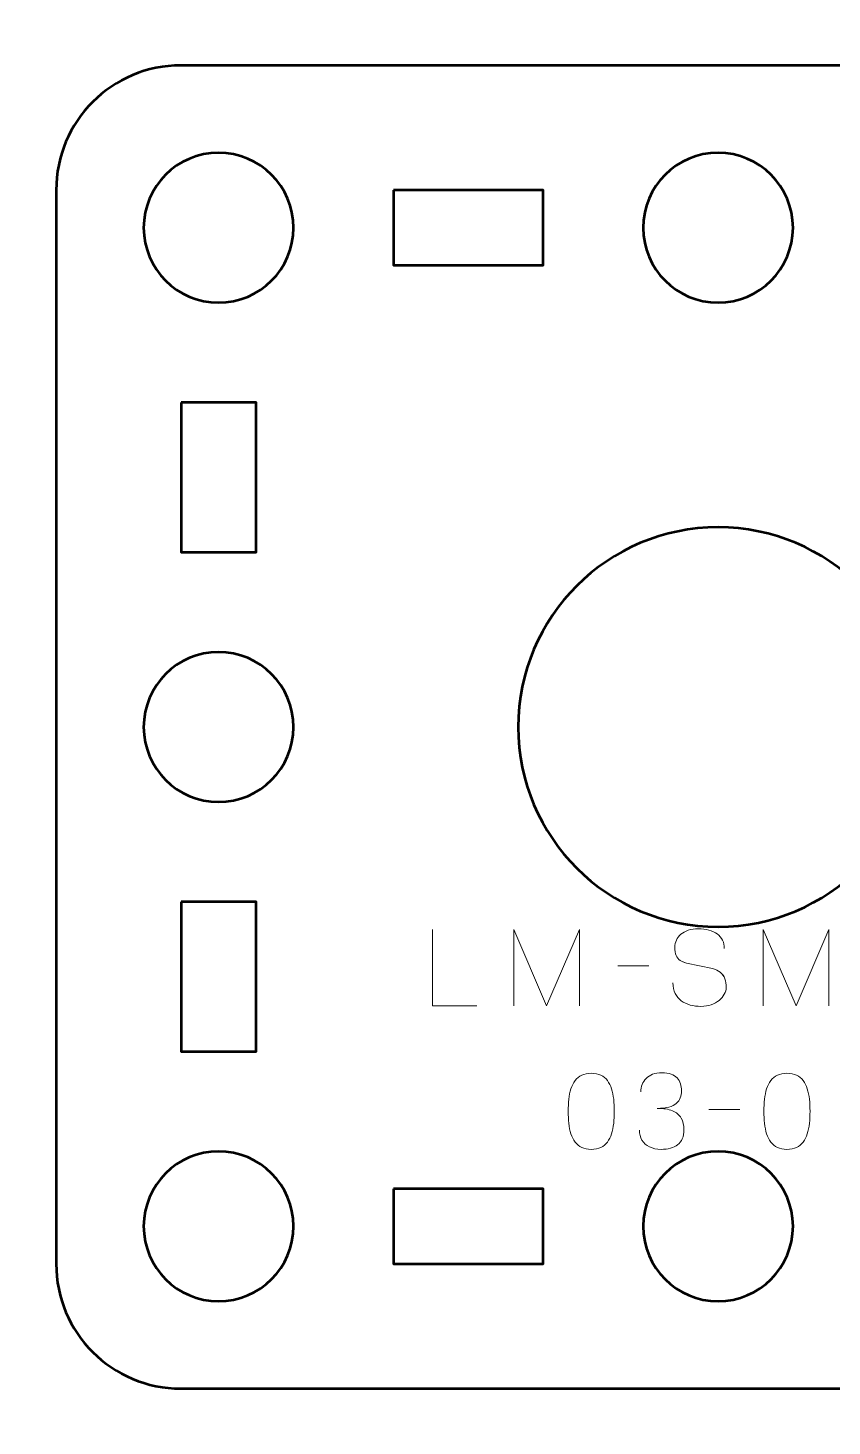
# Model space of a CAD drawing. Header units: centimetres. Extents: x -21 to 0, y -29.7 to 0.
# Drawn here: x -5.66 to -2.44, y -17.15 to -11.55 of the extents above; entities that cross this region are included whole.
import ezdxf

# ---------------------------------------------------------------- set-up
doc = ezdxf.new("R2010")
doc.units = ezdxf.units.CM
doc.header["$MEASUREMENT"] = 0
doc.layers.add('Layer 1', color=7, linetype='Continuous')

msp = doc.modelspace()

# ---------------------------------------------------------------- linework, layer by layer
at = {"layer": 'Layer 1', "color": 22, "lineweight": 53}
msp.add_open_spline([(-21.00003, -29.19995), (-21.00003, -29.19995), (-21.00003, -0.49992), (-21.00003, -0.49992), (-21.00003, -0.49992), (-21.00003, -0.22295), (-20.77694, 0.00004), (-20.49994, 0.00004), (-20.49994, 0.00004), (-20.49994, 0.00004), (-0.50008, 0.00004), (-0.50008, 0.00004), (-0.50008, 0.00004), (-0.22294, 0.00004), (0.00002, -0.22295), (0.00002, -0.49992), (0.00002, -0.49992), (0.00002, -0.49992), (0.00002, -29.19995), (0.00002, -29.19995), (0.00002, -29.19995), (0.00002, -29.47695), (-0.22294, -29.70004), (-0.50008, -29.70004), (-0.50008, -29.70004), (-0.50008, -29.70004), (-20.49994, -29.70004), (-20.49994, -29.70004), (-20.49994, -29.70004), (-20.77694, -29.70004), (-21.00003, -29.47695), (-21.00003, -29.19995)], degree=3, knots=[0, 0, 0, 0, 0.125, 0.125, 0.125, 0.125, 0.25, 0.25, 0.25, 0.25, 0.375, 0.375, 0.375, 0.375, 0.5, 0.5, 0.5, 0.5, 0.625, 0.625, 0.625, 0.625, 0.75, 0.75, 0.75, 0.75, 0.875, 0.875, 0.875, 0.875, 1, 1, 1, 1], dxfattribs=at)
at = {"layer": 'Layer 1', "color": 114, "lineweight": 53}
msp.add_open_spline([(-5.04995, -11.69994), (-5.04995, -11.69994), (-0.75006, -11.69994), (-0.75006, -11.69994), (-0.75006, -11.69994), (-0.47306, -11.69994), (-0.24996, -11.92303), (-0.24996, -12.20003), (-0.24996, -12.20003), (-0.24996, -12.20003), (-0.24996, -16.49989), (-0.24996, -16.49989), (-0.24996, -16.49989), (-0.24996, -16.77703), (-0.47306, -16.99999), (-0.75006, -16.99999), (-0.75006, -16.99999), (-0.75006, -16.99999), (-5.04995, -16.99999), (-5.04995, -16.99999), (-5.04995, -16.99999), (-5.32695, -16.99999), (-5.55005, -16.77703), (-5.55005, -16.49989), (-5.55005, -16.49989), (-5.55005, -16.49989), (-5.55005, -12.20003), (-5.55005, -12.20003), (-5.55005, -12.20003), (-5.55005, -11.92303), (-5.32695, -11.69994), (-5.04995, -11.69994)], degree=3, knots=[0, 0, 0, 0, 0.125, 0.125, 0.125, 0.125, 0.25, 0.25, 0.25, 0.25, 0.375, 0.375, 0.375, 0.375, 0.5, 0.5, 0.5, 0.5, 0.625, 0.625, 0.625, 0.625, 0.75, 0.75, 0.75, 0.75, 0.875, 0.875, 0.875, 0.875, 1, 1, 1, 1], dxfattribs=at)
at = {"layer": 'Layer 1', "lineweight": 53}
for points in [[(-4.59994, -12.34997), (-4.59994, -12.51574), (-4.73432, -12.64997), (-4.89995, -12.64997), (-4.89995, -12.64997), (-5.06572, -12.64997), (-5.19995, -12.51574), (-5.19995, -12.34997), (-5.19995, -12.34997), (-5.19995, -12.1843), (-5.06572, -12.04996), (-4.89995, -12.04996), (-4.89995, -12.04996), (-4.73432, -12.04996), (-4.59994, -12.1843), (-4.59994, -12.34997)], [(-2.60002, -12.34997), (-2.60002, -12.51574), (-2.73436, -12.64997), (-2.90001, -12.64997), (-2.90001, -12.64997), (-3.06564, -12.64997), (-3.20002, -12.51574), (-3.20002, -12.34997), (-3.20002, -12.34997), (-3.20002, -12.1843), (-3.06564, -12.04996), (-2.90001, -12.04996), (-2.90001, -12.04996), (-2.73436, -12.04996), (-2.60002, -12.1843), (-2.60002, -12.34997)], [(-4.20004, -12.20003), (-4.20004, -12.20003), (-3.60003, -12.20003), (-3.60003, -12.20003), (-3.60003, -12.20003), (-3.60003, -12.20003), (-3.60003, -12.50004), (-3.60003, -12.50004), (-3.60003, -12.50004), (-3.60003, -12.50004), (-4.20004, -12.50004), (-4.20004, -12.50004), (-4.20004, -12.50004), (-4.20004, -12.50004), (-4.20004, -12.20003), (-4.20004, -12.20003)], [(-5.05002, -13.04998), (-5.05002, -13.04998), (-4.75002, -13.04998), (-4.75002, -13.04998), (-4.75002, -13.04998), (-4.75002, -13.04998), (-4.75002, -13.64999), (-4.75002, -13.64999), (-4.75002, -13.64999), (-4.75002, -13.64999), (-5.05002, -13.64999), (-5.05002, -13.64999), (-5.05002, -13.64999), (-5.05002, -13.64999), (-5.05002, -13.04998), (-5.05002, -13.04998)], [(-2.10001, -14.35003), (-2.10001, -14.79171), (-2.45825, -15.15003), (-2.90001, -15.15003), (-2.90001, -15.15003), (-3.34169, -15.15003), (-3.70003, -14.79171), (-3.70003, -14.35003), (-3.70003, -14.35003), (-3.70003, -13.90798), (-3.34169, -13.55003), (-2.90001, -13.55003), (-2.90001, -13.55003), (-2.45825, -13.55003), (-2.10001, -13.90798), (-2.10001, -14.35003)], [(-4.59994, -14.35004), (-4.59994, -14.51567), (-4.73432, -14.65004), (-4.89995, -14.65004), (-4.89995, -14.65004), (-5.06572, -14.65004), (-5.19995, -14.51567), (-5.19995, -14.35004), (-5.19995, -14.35004), (-5.19995, -14.18427), (-5.06572, -14.05004), (-4.89995, -14.05004), (-4.89995, -14.05004), (-4.73432, -14.05004), (-4.59994, -14.18427), (-4.59994, -14.35004)], [(-5.05002, -15.04995), (-5.05002, -15.04995), (-4.75002, -15.04995), (-4.75002, -15.04995), (-4.75002, -15.04995), (-4.75002, -15.04995), (-4.75002, -15.64995), (-4.75002, -15.64995), (-4.75002, -15.64995), (-4.75002, -15.64995), (-5.05002, -15.64995), (-5.05002, -15.64995), (-5.05002, -15.64995), (-5.05002, -15.64995), (-5.05002, -15.04995), (-5.05002, -15.04995)], [(-4.59994, -16.34997), (-4.59994, -16.51563), (-4.73432, -16.64996), (-4.89995, -16.64996), (-4.89995, -16.64996), (-5.06572, -16.64996), (-5.19995, -16.51563), (-5.19995, -16.34997), (-5.19995, -16.34997), (-5.19995, -16.18434), (-5.06572, -16.04997), (-4.89995, -16.04997), (-4.89995, -16.04997), (-4.73432, -16.04997), (-4.59994, -16.18434), (-4.59994, -16.34997)], [(-2.60002, -16.34997), (-2.60002, -16.51563), (-2.73436, -16.64996), (-2.90001, -16.64996), (-2.90001, -16.64996), (-3.06564, -16.64996), (-3.20002, -16.51563), (-3.20002, -16.34997), (-3.20002, -16.34997), (-3.20002, -16.18434), (-3.06564, -16.04997), (-2.90001, -16.04997), (-2.90001, -16.04997), (-2.73436, -16.04997), (-2.60002, -16.18434), (-2.60002, -16.34997)], [(-4.20004, -16.1999), (-4.20004, -16.1999), (-3.60003, -16.1999), (-3.60003, -16.1999), (-3.60003, -16.1999), (-3.60003, -16.1999), (-3.60003, -16.49989), (-3.60003, -16.49989), (-3.60003, -16.49989), (-3.60003, -16.49989), (-4.20004, -16.49989), (-4.20004, -16.49989), (-4.20004, -16.49989), (-4.20004, -16.49989), (-4.20004, -16.1999), (-4.20004, -16.1999)]]:
    msp.add_open_spline(points, degree=3, knots=[0, 0, 0, 0, 0.25, 0.25, 0.25, 0.25, 0.5, 0.5, 0.5, 0.5, 0.75, 0.75, 0.75, 0.75, 1, 1, 1, 1], dxfattribs=at)
at = {"layer": 'Layer 1', "color": 30, "lineweight": 9}
for points, knots in [([(-3.86563, -15.4664), (-3.86563, -15.4664), (-4.04385, -15.4664), (-4.04385, -15.4664), (-4.04385, -15.4664), (-4.04385, -15.4664), (-4.04385, -15.16118), (-4.04385, -15.16118), (-4.04385, -15.16118), (-4.04385, -15.16118), (-4.04385, -15.4664), (-4.04385, -15.4664), (-4.04385, -15.4664), (-4.04385, -15.4664), (-3.86563, -15.4664), (-3.86563, -15.4664)], [0, 0, 0, 0, 0.25, 0.25, 0.25, 0.25, 0.5, 0.5, 0.5, 0.5, 0.75, 0.75, 0.75, 0.75, 1, 1, 1, 1]), ([(-3.71789, -15.4664), (-3.71789, -15.4664), (-3.71789, -15.16118), (-3.71789, -15.16118), (-3.71789, -15.16118), (-3.71789, -15.16118), (-3.58666, -15.4664), (-3.58666, -15.4664), (-3.58666, -15.4664), (-3.58666, -15.4664), (-3.455, -15.16118), (-3.455, -15.16118), (-3.455, -15.16118), (-3.455, -15.16118), (-3.455, -15.4664), (-3.455, -15.4664), (-3.455, -15.4664), (-3.455, -15.4664), (-3.455, -15.16118), (-3.455, -15.16118), (-3.455, -15.16118), (-3.455, -15.16118), (-3.58666, -15.4664), (-3.58666, -15.4664), (-3.58666, -15.4664), (-3.58666, -15.4664), (-3.71789, -15.16118), (-3.71789, -15.16118), (-3.71789, -15.16118), (-3.71789, -15.16118), (-3.71789, -15.4664), (-3.71789, -15.4664)], [0, 0, 0, 0, 0.125, 0.125, 0.125, 0.125, 0.25, 0.25, 0.25, 0.25, 0.375, 0.375, 0.375, 0.375, 0.5, 0.5, 0.5, 0.5, 0.625, 0.625, 0.625, 0.625, 0.75, 0.75, 0.75, 0.75, 0.875, 0.875, 0.875, 0.875, 1, 1, 1, 1]), ([(-3.08078, -15.37411), (-3.08064, -15.39098), (-3.07768, -15.40544), (-3.07175, -15.41751), (-3.07175, -15.41751), (-3.06589, -15.4295), (-3.05771, -15.43931), (-3.04741, -15.44693), (-3.04741, -15.44693), (-3.03704, -15.45448), (-3.02511, -15.46005), (-3.01164, -15.46365), (-3.01164, -15.46365), (-2.99823, -15.46718), (-2.98384, -15.46894), (-2.9686, -15.46894), (-2.9686, -15.46894), (-2.95322, -15.46887), (-2.93939, -15.46661), (-2.92704, -15.46231), (-2.92704, -15.46231), (-2.91476, -15.458), (-2.90425, -15.45222), (-2.89543, -15.44495), (-2.89543, -15.44495), (-2.88668, -15.43768), (-2.87991, -15.42957), (-2.87511, -15.42054), (-2.87511, -15.42054), (-2.87031, -15.41151), (-2.86777, -15.40227), (-2.86742, -15.39274), (-2.86742, -15.39274), (-2.867, -15.38025), (-2.86883, -15.36882), (-2.87285, -15.35852), (-2.87285, -15.35852), (-2.87688, -15.34822), (-2.88309, -15.33961), (-2.89148, -15.33256), (-2.89148, -15.33256), (-2.89981, -15.3255), (-2.91032, -15.32056), (-2.92288, -15.31781), (-2.92288, -15.31781), (-2.92288, -15.31781), (-3.02659, -15.29537), (-3.02659, -15.29537), (-3.02659, -15.29537), (-3.03633, -15.29333), (-3.04473, -15.28987), (-3.05164, -15.28507), (-3.05164, -15.28507), (-3.05856, -15.28021), (-3.06392, -15.2735), (-3.06759, -15.26489), (-3.06759, -15.26489), (-3.07126, -15.25636), (-3.07316, -15.24549), (-3.07316, -15.2323), (-3.07316, -15.2323), (-3.07316, -15.22228), (-3.07111, -15.21283), (-3.06695, -15.20394), (-3.06695, -15.20394), (-3.06286, -15.19505), (-3.05679, -15.18721), (-3.04882, -15.1803), (-3.04882, -15.1803), (-3.04085, -15.17346), (-3.03097, -15.16809), (-3.01926, -15.16421), (-3.01926, -15.16421), (-3.00747, -15.16026), (-2.994, -15.15829), (-2.97876, -15.15822), (-2.97876, -15.15822), (-2.96345, -15.15822), (-2.94941, -15.15998), (-2.93657, -15.16351), (-2.93657, -15.16351), (-2.9238, -15.16704), (-2.91272, -15.17212), (-2.90341, -15.17889), (-2.90341, -15.17889), (-2.89409, -15.18566), (-2.8869, -15.19399), (-2.88196, -15.20372), (-2.88196, -15.20372), (-2.87702, -15.21353), (-2.87469, -15.22475), (-2.87504, -15.23738), (-2.87504, -15.23738), (-2.87469, -15.22475), (-2.87702, -15.21353), (-2.88196, -15.20372), (-2.88196, -15.20372), (-2.8869, -15.19399), (-2.89409, -15.18566), (-2.90341, -15.17889), (-2.90341, -15.17889), (-2.91272, -15.17212), (-2.9238, -15.16704), (-2.93657, -15.16351), (-2.93657, -15.16351), (-2.94941, -15.15998), (-2.96345, -15.15822), (-2.97876, -15.15822), (-2.97876, -15.15822), (-2.994, -15.15829), (-3.00747, -15.16026), (-3.01926, -15.16421), (-3.01926, -15.16421), (-3.03097, -15.16809), (-3.04085, -15.17346), (-3.04882, -15.1803), (-3.04882, -15.1803), (-3.05679, -15.18721), (-3.06286, -15.19505), (-3.06695, -15.20394), (-3.06695, -15.20394), (-3.07111, -15.21283), (-3.07316, -15.22228), (-3.07316, -15.2323), (-3.07316, -15.2323), (-3.07316, -15.24549), (-3.07133, -15.25636), (-3.0678, -15.26482), (-3.0678, -15.26482), (-3.0642, -15.27336), (-3.05891, -15.27999), (-3.05199, -15.28486), (-3.05199, -15.28486), (-3.04508, -15.28966), (-3.03661, -15.29319), (-3.02659, -15.29537), (-3.02659, -15.29537), (-3.02659, -15.29537), (-2.92288, -15.31781), (-2.92288, -15.31781), (-2.92288, -15.31781), (-2.91004, -15.32056), (-2.89945, -15.3255), (-2.89113, -15.33256), (-2.89113, -15.33256), (-2.88273, -15.33961), (-2.87659, -15.34822), (-2.87264, -15.35852), (-2.87264, -15.35852), (-2.86876, -15.36882), (-2.867, -15.38025), (-2.86742, -15.39274), (-2.86742, -15.39274), (-2.86777, -15.40227), (-2.87031, -15.41151), (-2.87511, -15.42054), (-2.87511, -15.42054), (-2.87991, -15.42957), (-2.88668, -15.43768), (-2.89543, -15.44495), (-2.89543, -15.44495), (-2.90425, -15.45222), (-2.91476, -15.458), (-2.92704, -15.46231), (-2.92704, -15.46231), (-2.93939, -15.46661), (-2.95322, -15.46887), (-2.9686, -15.46894), (-2.9686, -15.46894), (-2.98384, -15.46894), (-2.99823, -15.46718), (-3.01164, -15.46365), (-3.01164, -15.46365), (-3.02511, -15.46005), (-3.03704, -15.45448), (-3.04741, -15.44693), (-3.04741, -15.44693), (-3.05771, -15.43931), (-3.06589, -15.4295), (-3.07175, -15.41751), (-3.07175, -15.41751), (-3.07768, -15.40544), (-3.08064, -15.39098), (-3.08078, -15.37411)], [0, 0, 0, 0, 0.0217391, 0.0217391, 0.0217391, 0.0217391, 0.0434783, 0.0434783, 0.0434783, 0.0434783, 0.0652174, 0.0652174, 0.0652174, 0.0652174, 0.0869565, 0.0869565, 0.0869565, 0.0869565, 0.1086957, 0.1086957, 0.1086957, 0.1086957, 0.1304348, 0.1304348, 0.1304348, 0.1304348, 0.1521739, 0.1521739, 0.1521739, 0.1521739, 0.173913, 0.173913, 0.173913, 0.173913, 0.1956522, 0.1956522, 0.1956522, 0.1956522, 0.2173913, 0.2173913, 0.2173913, 0.2173913, 0.2391304, 0.2391304, 0.2391304, 0.2391304, 0.2608696, 0.2608696, 0.2608696, 0.2608696, 0.2826087, 0.2826087, 0.2826087, 0.2826087, 0.3043478, 0.3043478, 0.3043478, 0.3043478, 0.326087, 0.326087, 0.326087, 0.326087, 0.3478261, 0.3478261, 0.3478261, 0.3478261, 0.3695652, 0.3695652, 0.3695652, 0.3695652, 0.3913043, 0.3913043, 0.3913043, 0.3913043, 0.4130435, 0.4130435, 0.4130435, 0.4130435, 0.4347826, 0.4347826, 0.4347826, 0.4347826, 0.4565217, 0.4565217, 0.4565217, 0.4565217, 0.4782609, 0.4782609, 0.4782609, 0.4782609, 0.5, 0.5, 0.5, 0.5, 0.5217391, 0.5217391, 0.5217391, 0.5217391, 0.5434783, 0.5434783, 0.5434783, 0.5434783, 0.5652174, 0.5652174, 0.5652174, 0.5652174, 0.5869565, 0.5869565, 0.5869565, 0.5869565, 0.6086957, 0.6086957, 0.6086957, 0.6086957, 0.6304348, 0.6304348, 0.6304348, 0.6304348, 0.6521739, 0.6521739, 0.6521739, 0.6521739, 0.673913, 0.673913, 0.673913, 0.673913, 0.6956522, 0.6956522, 0.6956522, 0.6956522, 0.7173913, 0.7173913, 0.7173913, 0.7173913, 0.7391304, 0.7391304, 0.7391304, 0.7391304, 0.7608696, 0.7608696, 0.7608696, 0.7608696, 0.7826087, 0.7826087, 0.7826087, 0.7826087, 0.8043478, 0.8043478, 0.8043478, 0.8043478, 0.826087, 0.826087, 0.826087, 0.826087, 0.8478261, 0.8478261, 0.8478261, 0.8478261, 0.8695652, 0.8695652, 0.8695652, 0.8695652, 0.8913043, 0.8913043, 0.8913043, 0.8913043, 0.9130435, 0.9130435, 0.9130435, 0.9130435, 0.9347826, 0.9347826, 0.9347826, 0.9347826, 0.9565217, 0.9565217, 0.9565217, 0.9565217, 0.9782609, 0.9782609, 0.9782609, 0.9782609, 1, 1, 1, 1]), ([(-2.71883, -15.4664), (-2.71883, -15.4664), (-2.71883, -15.16118), (-2.71883, -15.16118), (-2.71883, -15.16118), (-2.71883, -15.16118), (-2.5876, -15.4664), (-2.5876, -15.4664), (-2.5876, -15.4664), (-2.5876, -15.4664), (-2.45594, -15.16118), (-2.45594, -15.16118), (-2.45594, -15.16118), (-2.45594, -15.16118), (-2.45594, -15.4664), (-2.45594, -15.4664), (-2.45594, -15.4664), (-2.45594, -15.4664), (-2.45594, -15.16118), (-2.45594, -15.16118), (-2.45594, -15.16118), (-2.45594, -15.16118), (-2.5876, -15.4664), (-2.5876, -15.4664), (-2.5876, -15.4664), (-2.5876, -15.4664), (-2.71883, -15.16118), (-2.71883, -15.16118), (-2.71883, -15.16118), (-2.71883, -15.16118), (-2.71883, -15.4664), (-2.71883, -15.4664)], [0, 0, 0, 0, 0.125, 0.125, 0.125, 0.125, 0.25, 0.25, 0.25, 0.25, 0.375, 0.375, 0.375, 0.375, 0.5, 0.5, 0.5, 0.5, 0.625, 0.625, 0.625, 0.625, 0.75, 0.75, 0.75, 0.75, 0.875, 0.875, 0.875, 0.875, 1, 1, 1, 1]), ([(-3.30091, -15.3068), (-3.30091, -15.3068), (-3.17772, -15.3068), (-3.17772, -15.3068), (-3.17772, -15.3068), (-3.17772, -15.3068), (-3.30091, -15.3068), (-3.30091, -15.3068)], [0, 0, 0, 0, 0.5, 0.5, 0.5, 0.5, 1, 1, 1, 1]), ([(-3.21519, -15.96509), (-3.21512, -15.98033), (-3.21159, -15.99359), (-3.20461, -16.00509), (-3.20461, -16.00509), (-3.19762, -16.01652), (-3.18767, -16.02548), (-3.17469, -16.0319), (-3.17469, -16.0319), (-3.16171, -16.03832), (-3.14612, -16.04157), (-3.12798, -16.04171), (-3.12798, -16.04171), (-3.11437, -16.04171), (-3.10202, -16.0403), (-3.0908, -16.03734), (-3.0908, -16.03734), (-3.07965, -16.03437), (-3.07006, -16.02979), (-3.06194, -16.02351), (-3.06194, -16.02351), (-3.05383, -16.01723), (-3.04762, -16.00911), (-3.04318, -15.99924), (-3.04318, -15.99924), (-3.0388, -15.98929), (-3.03662, -15.97736), (-3.03655, -15.96339), (-3.03655, -15.96339), (-3.03647, -15.94477), (-3.04028, -15.92903), (-3.04783, -15.91626), (-3.04783, -15.91626), (-3.05538, -15.90349), (-3.0671, -15.8939), (-3.08283, -15.88734), (-3.08283, -15.88734), (-3.09856, -15.88077), (-3.11874, -15.87746), (-3.14322, -15.87746), (-3.14322, -15.87746), (-3.12495, -15.87753), (-3.10964, -15.87584), (-3.09715, -15.87238), (-3.09715, -15.87238), (-3.08473, -15.86892), (-3.07479, -15.86405), (-3.06731, -15.8577), (-3.06731, -15.8577), (-3.05983, -15.85142), (-3.0544, -15.84394), (-3.05115, -15.83534), (-3.05115, -15.83534), (-3.04783, -15.8268), (-3.04621, -15.81742), (-3.04628, -15.80719), (-3.04628, -15.80719), (-3.04621, -15.79695), (-3.04762, -15.7875), (-3.05044, -15.77875), (-3.05044, -15.77875), (-3.0532, -15.77), (-3.05771, -15.76231), (-3.06385, -15.75575), (-3.06385, -15.75575), (-3.06999, -15.74919), (-3.0781, -15.74404), (-3.08805, -15.74037), (-3.08805, -15.74037), (-3.09807, -15.7367), (-3.11028, -15.73487), (-3.1246, -15.7348), (-3.1246, -15.7348), (-3.13885, -15.73487), (-3.15134, -15.73698), (-3.16192, -15.74108), (-3.16192, -15.74108), (-3.17258, -15.74517), (-3.18132, -15.75074), (-3.18838, -15.75787), (-3.18838, -15.75787), (-3.19536, -15.76499), (-3.20059, -15.77311), (-3.20404, -15.78228), (-3.20404, -15.78228), (-3.20757, -15.79145), (-3.20926, -15.80119), (-3.20926, -15.81142), (-3.20926, -15.81142), (-3.20926, -15.80119), (-3.20757, -15.79145), (-3.20404, -15.78228), (-3.20404, -15.78228), (-3.20059, -15.77311), (-3.19536, -15.76499), (-3.18838, -15.75787), (-3.18838, -15.75787), (-3.18132, -15.75074), (-3.17258, -15.74517), (-3.16192, -15.74108), (-3.16192, -15.74108), (-3.15134, -15.73698), (-3.13885, -15.73487), (-3.1246, -15.7348), (-3.1246, -15.7348), (-3.11028, -15.73487), (-3.09807, -15.7367), (-3.08805, -15.74037), (-3.08805, -15.74037), (-3.0781, -15.74404), (-3.06999, -15.74919), (-3.06385, -15.75575), (-3.06385, -15.75575), (-3.05771, -15.76231), (-3.0532, -15.77), (-3.05044, -15.77875), (-3.05044, -15.77875), (-3.04762, -15.7875), (-3.04621, -15.79695), (-3.04628, -15.80719), (-3.04628, -15.80719), (-3.04621, -15.81742), (-3.04783, -15.8268), (-3.05115, -15.83534), (-3.05115, -15.83534), (-3.0544, -15.84394), (-3.05983, -15.85142), (-3.06731, -15.8577), (-3.06731, -15.8577), (-3.07479, -15.86405), (-3.08473, -15.86892), (-3.09715, -15.87238), (-3.09715, -15.87238), (-3.10964, -15.87584), (-3.12495, -15.87753), (-3.14322, -15.87746), (-3.14322, -15.87746), (-3.11874, -15.87746), (-3.09856, -15.88077), (-3.08283, -15.88734), (-3.08283, -15.88734), (-3.0671, -15.8939), (-3.05538, -15.90349), (-3.04783, -15.91626), (-3.04783, -15.91626), (-3.04028, -15.92903), (-3.03647, -15.94477), (-3.03655, -15.96339), (-3.03655, -15.96339), (-3.03662, -15.97736), (-3.0388, -15.98929), (-3.04318, -15.99924), (-3.04318, -15.99924), (-3.04762, -16.00911), (-3.05383, -16.01723), (-3.06194, -16.02351), (-3.06194, -16.02351), (-3.07006, -16.02979), (-3.07965, -16.03437), (-3.0908, -16.03734), (-3.0908, -16.03734), (-3.10202, -16.0403), (-3.11437, -16.04171), (-3.12798, -16.04171), (-3.12798, -16.04171), (-3.14612, -16.04157), (-3.16171, -16.03832), (-3.17469, -16.0319), (-3.17469, -16.0319), (-3.18767, -16.02548), (-3.19762, -16.01652), (-3.20461, -16.00509), (-3.20461, -16.00509), (-3.21159, -15.99359), (-3.21512, -15.98033), (-3.21519, -15.96509)], [0, 0, 0, 0, 0.0227273, 0.0227273, 0.0227273, 0.0227273, 0.0454545, 0.0454545, 0.0454545, 0.0454545, 0.0681818, 0.0681818, 0.0681818, 0.0681818, 0.0909091, 0.0909091, 0.0909091, 0.0909091, 0.1136364, 0.1136364, 0.1136364, 0.1136364, 0.1363636, 0.1363636, 0.1363636, 0.1363636, 0.1590909, 0.1590909, 0.1590909, 0.1590909, 0.1818182, 0.1818182, 0.1818182, 0.1818182, 0.2045455, 0.2045455, 0.2045455, 0.2045455, 0.2272727, 0.2272727, 0.2272727, 0.2272727, 0.25, 0.25, 0.25, 0.25, 0.2727273, 0.2727273, 0.2727273, 0.2727273, 0.2954545, 0.2954545, 0.2954545, 0.2954545, 0.3181818, 0.3181818, 0.3181818, 0.3181818, 0.3409091, 0.3409091, 0.3409091, 0.3409091, 0.3636364, 0.3636364, 0.3636364, 0.3636364, 0.3863636, 0.3863636, 0.3863636, 0.3863636, 0.4090909, 0.4090909, 0.4090909, 0.4090909, 0.4318182, 0.4318182, 0.4318182, 0.4318182, 0.4545455, 0.4545455, 0.4545455, 0.4545455, 0.4772727, 0.4772727, 0.4772727, 0.4772727, 0.5, 0.5, 0.5, 0.5, 0.5227273, 0.5227273, 0.5227273, 0.5227273, 0.5454545, 0.5454545, 0.5454545, 0.5454545, 0.5681818, 0.5681818, 0.5681818, 0.5681818, 0.5909091, 0.5909091, 0.5909091, 0.5909091, 0.6136364, 0.6136364, 0.6136364, 0.6136364, 0.6363636, 0.6363636, 0.6363636, 0.6363636, 0.6590909, 0.6590909, 0.6590909, 0.6590909, 0.6818182, 0.6818182, 0.6818182, 0.6818182, 0.7045455, 0.7045455, 0.7045455, 0.7045455, 0.7272727, 0.7272727, 0.7272727, 0.7272727, 0.75, 0.75, 0.75, 0.75, 0.7727273, 0.7727273, 0.7727273, 0.7727273, 0.7954545, 0.7954545, 0.7954545, 0.7954545, 0.8181818, 0.8181818, 0.8181818, 0.8181818, 0.8409091, 0.8409091, 0.8409091, 0.8409091, 0.8636364, 0.8636364, 0.8636364, 0.8636364, 0.8863636, 0.8863636, 0.8863636, 0.8863636, 0.9090909, 0.9090909, 0.9090909, 0.9090909, 0.9318182, 0.9318182, 0.9318182, 0.9318182, 0.9545455, 0.9545455, 0.9545455, 0.9545455, 0.9772727, 0.9772727, 0.9772727, 0.9772727, 1, 1, 1, 1]), ([(-3.4078, -16.04171), (-3.39299, -16.04164), (-3.38022, -16.03903), (-3.36956, -16.03395), (-3.36956, -16.03395), (-3.35898, -16.02887), (-3.35016, -16.0216), (-3.34311, -16.01236), (-3.34311, -16.01236), (-3.33612, -16.00305), (-3.33062, -15.99204), (-3.32653, -15.97934), (-3.32653, -15.97934), (-3.3225, -15.96664), (-3.31961, -15.95274), (-3.31799, -15.9375), (-3.31799, -15.9375), (-3.31629, -15.92226), (-3.31545, -15.90624), (-3.31552, -15.88931), (-3.31552, -15.88931), (-3.31545, -15.87245), (-3.31629, -15.85643), (-3.31799, -15.84126), (-3.31799, -15.84126), (-3.31961, -15.82609), (-3.3225, -15.81212), (-3.32653, -15.79942), (-3.32653, -15.79942), (-3.33062, -15.78679), (-3.33612, -15.77579), (-3.34311, -15.7664), (-3.34311, -15.7664), (-3.35016, -15.75709), (-3.35898, -15.74982), (-3.36956, -15.74474), (-3.36956, -15.74474), (-3.38022, -15.73959), (-3.39299, -15.73698), (-3.4078, -15.73691), (-3.4078, -15.73691), (-3.42262, -15.73698), (-3.43539, -15.73959), (-3.44605, -15.74474), (-3.44605, -15.74474), (-3.45663, -15.74982), (-3.46545, -15.75709), (-3.4725, -15.7664), (-3.4725, -15.7664), (-3.47949, -15.77579), (-3.48499, -15.78679), (-3.48908, -15.79942), (-3.48908, -15.79942), (-3.49311, -15.81212), (-3.496, -15.82609), (-3.49762, -15.84126), (-3.49762, -15.84126), (-3.49931, -15.85643), (-3.50016, -15.87245), (-3.50009, -15.88931), (-3.50009, -15.88931), (-3.50016, -15.90624), (-3.49931, -15.92226), (-3.49762, -15.9375), (-3.49762, -15.9375), (-3.496, -15.95274), (-3.49311, -15.96664), (-3.48908, -15.97934), (-3.48908, -15.97934), (-3.48499, -15.99204), (-3.47949, -16.00305), (-3.4725, -16.01236), (-3.4725, -16.01236), (-3.46545, -16.0216), (-3.45663, -16.02887), (-3.44605, -16.03395), (-3.44605, -16.03395), (-3.43539, -16.03903), (-3.42262, -16.04164), (-3.4078, -16.04171)], [0, 0, 0, 0, 0.05, 0.05, 0.05, 0.05, 0.1, 0.1, 0.1, 0.1, 0.15, 0.15, 0.15, 0.15, 0.2, 0.2, 0.2, 0.2, 0.25, 0.25, 0.25, 0.25, 0.3, 0.3, 0.3, 0.3, 0.35, 0.35, 0.35, 0.35, 0.4, 0.4, 0.4, 0.4, 0.45, 0.45, 0.45, 0.45, 0.5, 0.5, 0.5, 0.5, 0.55, 0.55, 0.55, 0.55, 0.6, 0.6, 0.6, 0.6, 0.65, 0.65, 0.65, 0.65, 0.7, 0.7, 0.7, 0.7, 0.75, 0.75, 0.75, 0.75, 0.8, 0.8, 0.8, 0.8, 0.85, 0.85, 0.85, 0.85, 0.9, 0.9, 0.9, 0.9, 0.95, 0.95, 0.95, 0.95, 1, 1, 1, 1]), ([(-3.4078, -16.04171), (-3.39299, -16.04164), (-3.38022, -16.03903), (-3.36956, -16.03395), (-3.36956, -16.03395), (-3.35898, -16.02887), (-3.35016, -16.0216), (-3.34311, -16.01236), (-3.34311, -16.01236), (-3.33612, -16.00305), (-3.33062, -15.99204), (-3.32653, -15.97934), (-3.32653, -15.97934), (-3.3225, -15.96664), (-3.31961, -15.95274), (-3.31799, -15.9375), (-3.31799, -15.9375), (-3.31629, -15.92226), (-3.31545, -15.90624), (-3.31552, -15.88931), (-3.31552, -15.88931), (-3.31545, -15.87245), (-3.31629, -15.85643), (-3.31799, -15.84126), (-3.31799, -15.84126), (-3.31961, -15.82609), (-3.3225, -15.81212), (-3.32653, -15.79942), (-3.32653, -15.79942), (-3.33062, -15.78679), (-3.33612, -15.77579), (-3.34311, -15.7664), (-3.34311, -15.7664), (-3.35016, -15.75709), (-3.35898, -15.74982), (-3.36956, -15.74474), (-3.36956, -15.74474), (-3.38022, -15.73959), (-3.39299, -15.73698), (-3.4078, -15.73691), (-3.4078, -15.73691), (-3.42262, -15.73698), (-3.43539, -15.73959), (-3.44605, -15.74474), (-3.44605, -15.74474), (-3.45663, -15.74982), (-3.46545, -15.75709), (-3.4725, -15.7664), (-3.4725, -15.7664), (-3.47949, -15.77579), (-3.48499, -15.78679), (-3.48908, -15.79942), (-3.48908, -15.79942), (-3.49311, -15.81212), (-3.496, -15.82609), (-3.49762, -15.84126), (-3.49762, -15.84126), (-3.49931, -15.85643), (-3.50016, -15.87245), (-3.50009, -15.88931), (-3.50009, -15.88931), (-3.50016, -15.90624), (-3.49931, -15.92226), (-3.49762, -15.9375), (-3.49762, -15.9375), (-3.496, -15.95274), (-3.49311, -15.96664), (-3.48908, -15.97934), (-3.48908, -15.97934), (-3.48499, -15.99204), (-3.47949, -16.00305), (-3.4725, -16.01236), (-3.4725, -16.01236), (-3.46545, -16.0216), (-3.45663, -16.02887), (-3.44605, -16.03395), (-3.44605, -16.03395), (-3.43539, -16.03903), (-3.42262, -16.04164), (-3.4078, -16.04171)], [0, 0, 0, 0, 0.05, 0.05, 0.05, 0.05, 0.1, 0.1, 0.1, 0.1, 0.15, 0.15, 0.15, 0.15, 0.2, 0.2, 0.2, 0.2, 0.25, 0.25, 0.25, 0.25, 0.3, 0.3, 0.3, 0.3, 0.35, 0.35, 0.35, 0.35, 0.4, 0.4, 0.4, 0.4, 0.45, 0.45, 0.45, 0.45, 0.5, 0.5, 0.5, 0.5, 0.55, 0.55, 0.55, 0.55, 0.6, 0.6, 0.6, 0.6, 0.65, 0.65, 0.65, 0.65, 0.7, 0.7, 0.7, 0.7, 0.75, 0.75, 0.75, 0.75, 0.8, 0.8, 0.8, 0.8, 0.85, 0.85, 0.85, 0.85, 0.9, 0.9, 0.9, 0.9, 0.95, 0.95, 0.95, 0.95, 1, 1, 1, 1]), ([(-2.62422, -16.04171), (-2.60941, -16.04164), (-2.59664, -16.03903), (-2.58598, -16.03395), (-2.58598, -16.03395), (-2.5754, -16.02887), (-2.56658, -16.0216), (-2.55953, -16.01236), (-2.55953, -16.01236), (-2.55254, -16.00305), (-2.54704, -15.99204), (-2.54295, -15.97934), (-2.54295, -15.97934), (-2.53892, -15.96664), (-2.53603, -15.95274), (-2.53441, -15.9375), (-2.53441, -15.9375), (-2.53271, -15.92226), (-2.53187, -15.90624), (-2.53194, -15.88931), (-2.53194, -15.88931), (-2.53187, -15.87245), (-2.53271, -15.85643), (-2.53441, -15.84126), (-2.53441, -15.84126), (-2.53603, -15.82609), (-2.53892, -15.81212), (-2.54295, -15.79942), (-2.54295, -15.79942), (-2.54704, -15.78679), (-2.55254, -15.77579), (-2.55953, -15.7664), (-2.55953, -15.7664), (-2.56658, -15.75709), (-2.5754, -15.74982), (-2.58598, -15.74474), (-2.58598, -15.74474), (-2.59664, -15.73959), (-2.60941, -15.73698), (-2.62422, -15.73691), (-2.62422, -15.73691), (-2.63904, -15.73698), (-2.65181, -15.73959), (-2.66247, -15.74474), (-2.66247, -15.74474), (-2.67305, -15.74982), (-2.68187, -15.75709), (-2.68892, -15.7664), (-2.68892, -15.7664), (-2.69591, -15.77579), (-2.70141, -15.78679), (-2.7055, -15.79942), (-2.7055, -15.79942), (-2.70953, -15.81212), (-2.71242, -15.82609), (-2.71404, -15.84126), (-2.71404, -15.84126), (-2.71573, -15.85643), (-2.71658, -15.87245), (-2.71651, -15.88931), (-2.71651, -15.88931), (-2.71658, -15.90624), (-2.71573, -15.92226), (-2.71404, -15.9375), (-2.71404, -15.9375), (-2.71242, -15.95274), (-2.70953, -15.96664), (-2.7055, -15.97934), (-2.7055, -15.97934), (-2.70141, -15.99204), (-2.69591, -16.00305), (-2.68892, -16.01236), (-2.68892, -16.01236), (-2.68187, -16.0216), (-2.67305, -16.02887), (-2.66247, -16.03395), (-2.66247, -16.03395), (-2.65181, -16.03903), (-2.63904, -16.04164), (-2.62422, -16.04171)], [0, 0, 0, 0, 0.05, 0.05, 0.05, 0.05, 0.1, 0.1, 0.1, 0.1, 0.15, 0.15, 0.15, 0.15, 0.2, 0.2, 0.2, 0.2, 0.25, 0.25, 0.25, 0.25, 0.3, 0.3, 0.3, 0.3, 0.35, 0.35, 0.35, 0.35, 0.4, 0.4, 0.4, 0.4, 0.45, 0.45, 0.45, 0.45, 0.5, 0.5, 0.5, 0.5, 0.55, 0.55, 0.55, 0.55, 0.6, 0.6, 0.6, 0.6, 0.65, 0.65, 0.65, 0.65, 0.7, 0.7, 0.7, 0.7, 0.75, 0.75, 0.75, 0.75, 0.8, 0.8, 0.8, 0.8, 0.85, 0.85, 0.85, 0.85, 0.9, 0.9, 0.9, 0.9, 0.95, 0.95, 0.95, 0.95, 1, 1, 1, 1]), ([(-2.62422, -16.04171), (-2.60941, -16.04164), (-2.59664, -16.03903), (-2.58598, -16.03395), (-2.58598, -16.03395), (-2.5754, -16.02887), (-2.56658, -16.0216), (-2.55953, -16.01236), (-2.55953, -16.01236), (-2.55254, -16.00305), (-2.54704, -15.99204), (-2.54295, -15.97934), (-2.54295, -15.97934), (-2.53892, -15.96664), (-2.53603, -15.95274), (-2.53441, -15.9375), (-2.53441, -15.9375), (-2.53271, -15.92226), (-2.53187, -15.90624), (-2.53194, -15.88931), (-2.53194, -15.88931), (-2.53187, -15.87245), (-2.53271, -15.85643), (-2.53441, -15.84126), (-2.53441, -15.84126), (-2.53603, -15.82609), (-2.53892, -15.81212), (-2.54295, -15.79942), (-2.54295, -15.79942), (-2.54704, -15.78679), (-2.55254, -15.77579), (-2.55953, -15.7664), (-2.55953, -15.7664), (-2.56658, -15.75709), (-2.5754, -15.74982), (-2.58598, -15.74474), (-2.58598, -15.74474), (-2.59664, -15.73959), (-2.60941, -15.73698), (-2.62422, -15.73691), (-2.62422, -15.73691), (-2.63904, -15.73698), (-2.65181, -15.73959), (-2.66247, -15.74474), (-2.66247, -15.74474), (-2.67305, -15.74982), (-2.68187, -15.75709), (-2.68892, -15.7664), (-2.68892, -15.7664), (-2.69591, -15.77579), (-2.70141, -15.78679), (-2.7055, -15.79942), (-2.7055, -15.79942), (-2.70953, -15.81212), (-2.71242, -15.82609), (-2.71404, -15.84126), (-2.71404, -15.84126), (-2.71573, -15.85643), (-2.71658, -15.87245), (-2.71651, -15.88931), (-2.71651, -15.88931), (-2.71658, -15.90624), (-2.71573, -15.92226), (-2.71404, -15.9375), (-2.71404, -15.9375), (-2.71242, -15.95274), (-2.70953, -15.96664), (-2.7055, -15.97934), (-2.7055, -15.97934), (-2.70141, -15.99204), (-2.69591, -16.00305), (-2.68892, -16.01236), (-2.68892, -16.01236), (-2.68187, -16.0216), (-2.67305, -16.02887), (-2.66247, -16.03395), (-2.66247, -16.03395), (-2.65181, -16.03903), (-2.63904, -16.04164), (-2.62422, -16.04171)], [0, 0, 0, 0, 0.05, 0.05, 0.05, 0.05, 0.1, 0.1, 0.1, 0.1, 0.15, 0.15, 0.15, 0.15, 0.2, 0.2, 0.2, 0.2, 0.25, 0.25, 0.25, 0.25, 0.3, 0.3, 0.3, 0.3, 0.35, 0.35, 0.35, 0.35, 0.4, 0.4, 0.4, 0.4, 0.45, 0.45, 0.45, 0.45, 0.5, 0.5, 0.5, 0.5, 0.55, 0.55, 0.55, 0.55, 0.6, 0.6, 0.6, 0.6, 0.65, 0.65, 0.65, 0.65, 0.7, 0.7, 0.7, 0.7, 0.75, 0.75, 0.75, 0.75, 0.8, 0.8, 0.8, 0.8, 0.85, 0.85, 0.85, 0.85, 0.9, 0.9, 0.9, 0.9, 0.95, 0.95, 0.95, 0.95, 1, 1, 1, 1]), ([(-2.93664, -15.88211), (-2.93664, -15.88211), (-2.81345, -15.88211), (-2.81345, -15.88211), (-2.81345, -15.88211), (-2.81345, -15.88211), (-2.93664, -15.88211), (-2.93664, -15.88211)], [0, 0, 0, 0, 0.5, 0.5, 0.5, 0.5, 1, 1, 1, 1])]:
    msp.add_open_spline(points, degree=3, knots=knots, dxfattribs=at)

doc.saveas('drawing.dxf')
